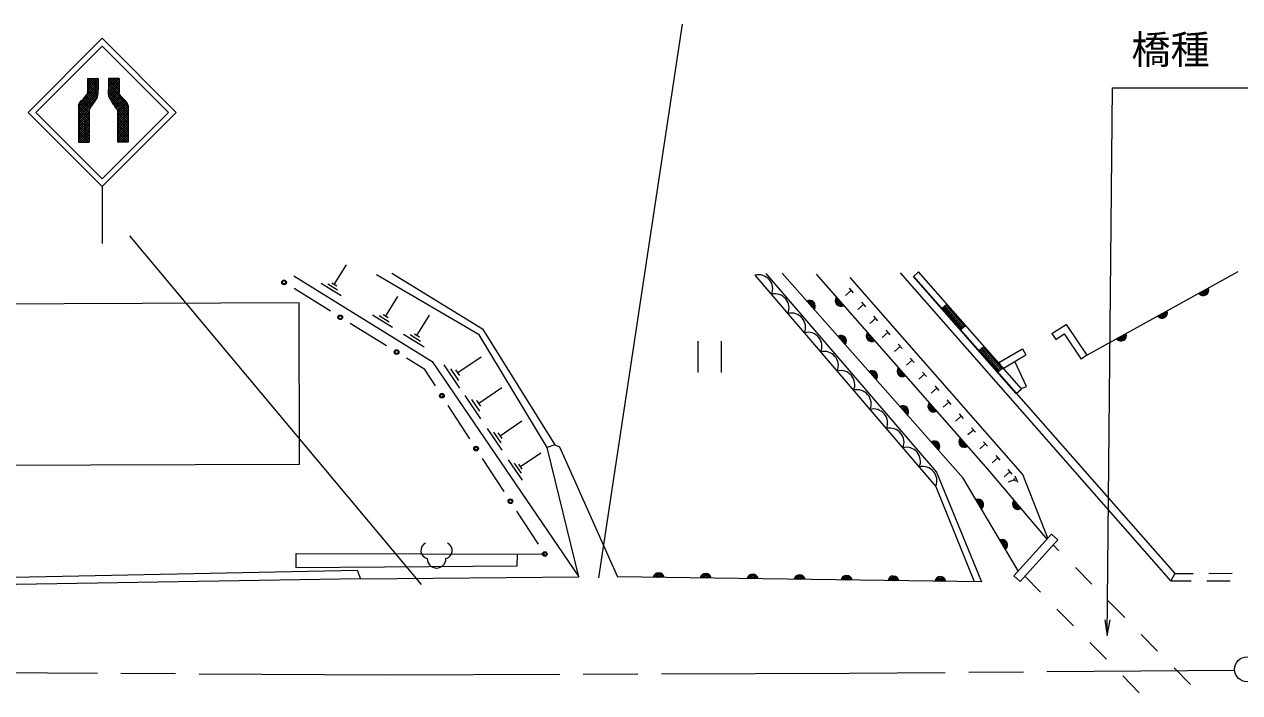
# Model space of a CAD drawing. Units: millimetres, scale not verified. Extents: x 40000 to 680000, y 20000 to 380000.
# Drawn here: x 200045 to 277715, y 289128 to 331841 of the extents above; entities that cross this region are included whole.
import ezdxf
from ezdxf.enums import TextEntityAlignment as Align

# ---------------------------------------------------------------- set-up
doc = ezdxf.new("R2010")
doc.units = ezdxf.units.MM
doc.header["$LTSCALE"] = 1000
doc.linetypes.add('CHAIN', pattern=[18.5, 12, -1.5, 3.5, -1.5])
for name, color, linetype, lineweight in [('M-BGD', 7, 'Continuous', 13), ('M-BMK', 2, 'CHAIN', 13), ('M-BMK-SRVR', 3, 'Continuous', 13), ('M-STR-HTXT', 7, 'Continuous', 13), ('M-STR-STR1', 1, 'Continuous', 13), ('M-STR-STRC', 7, 'Continuous', 13)]:
    doc.layers.add(name, color=color, linetype=linetype, lineweight=lineweight)
doc.styles.add('ＭＳ ゴシック', font='')
doc.styles.get('ＭＳ ゴシック').set_extended_font_data('MS Gothic')

# ---------------------------------------------------------------- blocks, each defined once
blk = doc.blocks.new('open_arrow')
at = {"color": 0, "linetype": 'Continuous', "lineweight": -2}
blk.add_lwpolyline([(7.5, 1.25), (0, 0), (7.5, -1.25)], dxfattribs=at)

msp = doc.modelspace()

# ---------------------------------------------------------------- linework, layer by layer
at = {"layer": 'M-BGD'}
for p, q in [((200282, 326210), (205020, 330948)), ((205020, 330948), (209758, 326210)), ((200777, 326210), (205020, 330453)), ((205020, 330453), (209263, 326210)), ((200282, 326210), (205020, 321473)), ((200777, 326210), (205020, 321968)), ((205020, 321968), (209263, 326210)), ((205020, 321473), (209758, 326210)), ((205020, 321473), (205020, 317837)), ((219848, 315204), (220634, 316475)), ((258292, 302330), (246749, 315810)), ((247432, 315927), (258348, 303230)), ((256860, 315719), (257198, 316016)), ((263429, 308253), (256860, 315719)), ((263767, 308550), (257198, 316016)), ((267951, 310689), (277612, 316035)), ((219603, 313516), (217284, 314951)), ((220287, 314493), (219015, 315279)), ((220067, 314848), (219432, 315242)), ((220007, 315106), (219689, 315302)), ((252883, 314831), (252519, 314511)), ((252756, 314976), (253011, 314685)), ((223134, 313171), (223920, 314442)), ((253666, 313937), (253302, 313619)), ((253538, 314083), (253794, 313792)), ((259011, 313956), (258673, 313659)), ((260065, 312485), (258876, 313837)), ((260132, 312545), (258943, 313896)), ((223573, 312460), (222302, 313246)), ((223353, 312815), (222718, 313209)), ((223293, 313073), (222975, 313269)), ((225135, 311948), (225949, 313262)), ((254448, 313045), (254085, 312726)), ((254321, 313190), (254576, 312899)), ((259929, 312367), (258740, 313718)), ((259997, 312426), (258808, 313777)), ((223197, 311291), (220878, 312727)), ((255103, 312297), (255358, 312007)), ((259862, 312307), (260200, 312604)), ((265718, 312089), (266629, 312666)), ((266629, 312666), (267951, 310689)), ((225589, 311212), (224275, 312026)), ((225362, 311580), (224705, 311987)), ((225300, 311846), (224971, 312049)), ((243087, 311585), (243087, 309585)), ((244587, 311585), (244587, 309585)), ((255230, 312152), (254867, 311834)), ((265718, 312089), (265959, 311709)), ((265959, 311709), (266499, 312051)), ((266499, 312051), (267577, 310439)), ((256012, 311260), (255649, 310942)), ((255885, 311405), (256139, 311115)), ((261389, 311253), (261051, 310956)), ((262307, 309664), (261118, 311015)), ((262375, 309723), (261186, 311075)), ((262442, 309783), (261253, 311134)), ((262510, 309842), (261321, 311193)), ((262330, 310222), (263830, 311100)), ((262557, 309834), (264057, 310711)), ((263830, 311100), (264057, 310711)), ((267951, 310689), (267577, 310439)), ((225632, 309784), (224472, 310502)), ((227883, 308592), (226876, 310073)), ((227750, 309584), (229231, 310591)), ((256793, 310368), (256431, 310051)), ((256666, 310513), (256920, 310223)), ((262330, 310222), (262557, 309834)), ((226319, 308728), (225632, 309784)), ((227816, 309088), (227313, 309829)), ((227875, 309399), (227624, 309769)), ((257574, 309476), (257213, 309159)), ((257448, 309621), (257701, 309332)), ((262240, 309604), (262578, 309901)), ((229084, 307621), (230565, 308628)), ((258355, 308585), (257994, 308269)), ((258229, 308730), (258482, 308441)), ((263429, 308253), (263767, 308550)), ((229217, 306629), (228210, 308110)), ((229150, 307125), (228647, 307866)), ((229210, 307436), (228958, 307806)), ((259136, 307694), (258775, 307378)), ((259009, 307839), (259262, 307550)), ((228512, 305359), (227137, 307471)), ((259916, 306804), (259555, 306488)), ((259789, 306948), (260042, 306660)), ((230457, 305553), (231848, 306499)), ((260569, 306058), (260822, 305770)), ((230582, 304621), (229636, 306012)), ((230519, 305087), (230046, 305783)), ((230575, 305379), (230338, 305727)), ((260696, 305914), (260336, 305598)), ((261475, 305024), (261116, 304709)), ((261349, 305168), (261601, 304880)), ((230704, 301989), (229330, 304101)), ((231878, 302714), (230998, 304008)), ((231820, 303147), (231380, 303794)), ((231871, 303419), (231652, 303742)), ((231761, 303581), (233056, 304460)), ((262254, 304135), (261895, 303820)), ((262129, 304278), (262380, 303991)), ((258348, 303230), (261219, 296208)), ((263033, 303246), (262663, 302921)), ((262904, 303394), (263163, 303097)), ((263349, 302986), (263510, 302577)), ((260772, 296214), (258292, 302330)), ((263327, 302741), (262918, 302580)), ((263287, 302844), (263368, 302639)), ((232897, 298620), (231522, 300732)), ((217411, 298025), (233306, 297991)), ((273560, 296737), (274736, 296746)), ((275736, 296754), (277236, 296765)), ((221520, 296405), (235480, 296524)), ((261219, 296208), (237962, 296529)), ((273304, 296282), (274610, 296277)), ((275610, 296274), (277110, 296269))]:
    msp.add_line(p, q, dxfattribs=at)
for points in [[(217271, 315771), (226119, 310297), (235480, 296524)], [(235480, 296524), (233455, 304798), (229119, 311996), (222545, 315821)], [(223522, 315929), (229332, 312374), (233941, 304960), (233455, 304798)], [(263563, 296918), (260050, 302847), (248468, 315934)], [(250651, 315884), (261610, 303387), (265400, 298932)], [(265461, 298999), (263854, 303068), (252817, 315665)], [(256860, 315719), (273560, 296737), (273304, 296282), (256037, 315952)], [(263745, 308560), (264101, 308686), (263368, 310256)], [(233941, 304960), (234241, 304849), (237962, 296529)], [(231536, 297995), (231528, 297219), (217423, 297115), (217411, 298025)], [(188852, 296289), (221326, 296955), (221520, 296405), (189168, 295875)]]:
    msp.add_lwpolyline(points, dxfattribs=at)
msp.add_lwpolyline([(197595, 303665), (217641, 303740), (217603, 314038), (197557, 313963)], close=True, dxfattribs=at)
for centre, radius in [((216646, 315346), 150), ((216646, 315346), 120), ((216646, 315346), 100), ((220240, 313121), 150), ((220240, 313121), 120), ((220240, 313121), 100), ((223835, 310897), 150), ((223835, 310897), 120), ((223835, 310897), 100), ((226728, 308100), 150), ((226728, 308100), 120), ((226728, 308100), 100), ((228921, 304730), 150), ((228921, 304730), 120), ((228921, 304730), 100), ((231113, 301361), 150), ((231113, 301361), 120), ((231113, 301361), 100), ((233306, 297991), 150), ((233306, 297991), 120), ((233306, 297991), 100)]:
    msp.add_circle(centre, radius, dxfattribs=at)
for centre, radius, start, end in [((246969, 314937), 901, 336.99313, 104.15695), ((248018, 313711), 901, 336.99313, 104.15695), ((275380, 314862), 354, 217.75543, 20.16061), ((275380, 314862), 283, 219.97947, 17.93657), ((275380, 314862), 212, 223.72579, 14.19024), ((275380, 314862), 142, 231.43752, 6.47851), ((275380, 314862), 100, 241.75518, 356.16085), ((250242, 313847), 354, 320.30713, 122.7123), ((250242, 313847), 283, 322.53116, 120.48827), ((250242, 313847), 212, 326.27749, 116.74194), ((250242, 313847), 142, 333.98922, 109.03021), ((250242, 313847), 100, 344.30688, 98.71255), ((252215, 314182), 354, 140.04773, 302.45291), ((252215, 314182), 283, 142.27177, 300.22887), ((252215, 314182), 212, 146.0181, 296.48254), ((252215, 314182), 142, 153.72983, 288.77081), ((252215, 314182), 100, 164.04749, 278.45315), ((249068, 312486), 901, 336.99313, 104.15695), ((272755, 313409), 354, 217.75543, 20.16061), ((272755, 313409), 283, 219.97947, 17.93657), ((272755, 313409), 212, 223.72579, 14.19024), ((272755, 313409), 142, 231.43752, 6.47851), ((272755, 313409), 100, 241.75518, 356.16085), ((250117, 311260), 901, 336.99313, 104.15695), ((252230, 311601), 354, 320.30713, 122.7123), ((252230, 311601), 283, 322.53116, 120.48827), ((252230, 311601), 212, 326.27749, 116.74194), ((252230, 311601), 142, 333.98922, 109.03021), ((252230, 311601), 100, 344.30688, 98.71255), ((254193, 311927), 354, 140.04773, 302.45291), ((254193, 311927), 283, 142.27177, 300.22887), ((254193, 311927), 212, 146.0181, 296.48254), ((254193, 311927), 142, 153.72983, 288.77081), ((254193, 311927), 100, 164.04749, 278.45315), ((270130, 311957), 354, 217.75543, 20.16061), ((270130, 311957), 283, 219.97947, 17.93657), ((270130, 311957), 212, 223.72579, 14.19024), ((270130, 311957), 142, 231.43752, 6.47851), ((270130, 311957), 100, 241.75518, 356.16085), ((251167, 310035), 901, 336.99313, 104.15695), ((252216, 308809), 901, 336.99313, 104.15695), ((254218, 309354), 354, 320.30713, 122.7123), ((254218, 309354), 283, 322.53116, 120.48827), ((254218, 309354), 212, 326.27749, 116.74194), ((254218, 309354), 142, 333.98922, 109.03021), ((254218, 309354), 100, 344.30688, 98.71255), ((256171, 309671), 354, 140.04773, 302.45291), ((256171, 309671), 283, 142.27177, 300.22887), ((256171, 309671), 212, 146.0181, 296.48254), ((256171, 309671), 142, 153.72983, 288.77081), ((256171, 309671), 100, 164.04749, 278.45315), ((253266, 307584), 901, 336.99313, 104.15695), ((258149, 307416), 354, 140.04773, 302.45291), ((258149, 307416), 283, 142.27177, 300.22887), ((254315, 306358), 901, 336.99313, 104.15695), ((256206, 307108), 354, 320.30713, 122.7123), ((256206, 307108), 283, 322.53116, 120.48827), ((256206, 307108), 212, 326.27749, 116.74194), ((256206, 307108), 142, 333.98922, 109.03021), ((256206, 307108), 100, 344.30688, 98.71255), ((258149, 307416), 212, 146.0181, 296.48254), ((258149, 307416), 142, 153.72983, 288.77081), ((258149, 307416), 100, 164.04749, 278.45315), ((255364, 305133), 901, 336.99313, 104.15695), ((260127, 305160), 354, 140.04773, 302.45291), ((260127, 305160), 283, 142.27177, 300.22887), ((260127, 305160), 212, 146.0181, 296.48254), ((256414, 303908), 901, 336.99313, 104.15695), ((258195, 304861), 354, 320.30713, 122.7123), ((258195, 304861), 283, 322.53116, 120.48827), ((258195, 304861), 212, 326.27749, 116.74194), ((258195, 304861), 142, 333.98922, 109.03021), ((258195, 304861), 100, 344.30688, 98.71255), ((260127, 305160), 142, 153.72983, 288.77081), ((260127, 305160), 100, 164.04749, 278.45315), ((257463, 302682), 901, 336.99313, 104.15695), ((260995, 301145), 354, 309.44721, 111.85239), ((260995, 301145), 283, 311.67125, 109.62835), ((263546, 301195), 354, 139.18348, 301.58866), ((263546, 301195), 283, 141.40752, 299.36462), ((260995, 301145), 212, 315.41758, 105.88202), ((260995, 301145), 142, 323.12931, 98.17029), ((260995, 301145), 100, 333.44697, 87.85263), ((263546, 301195), 212, 145.15385, 295.6183), ((263546, 301195), 142, 152.86558, 287.90657), ((263546, 301195), 100, 163.18324, 277.5889), ((225928, 298212), 536, 116.08703, 255.33416), ((226857, 298212), 536, 284.66584, 63.91297), ((262524, 298565), 354, 309.44721, 111.85239), ((262524, 298565), 283, 311.67125, 109.62835), ((262524, 298565), 212, 315.41758, 105.88202), ((262524, 298565), 142, 323.12931, 98.17029), ((262524, 298565), 100, 333.44697, 87.85263), ((226392, 297694), 600, 180, 360), ((240590, 296438), 354, 8.00653, 170.41171), ((240590, 296438), 283, 10.23057, 168.18767), ((243590, 296397), 354, 8.00653, 170.41171), ((246590, 296356), 354, 8.00653, 170.41171), ((240590, 296438), 212, 13.9769, 164.44135), ((240590, 296438), 142, 21.68863, 156.72962), ((240590, 296438), 100, 32.00629, 146.41196), ((243590, 296397), 283, 10.23057, 168.18767), ((243590, 296397), 212, 13.9769, 164.44135), ((243590, 296397), 142, 21.68863, 156.72962), ((243590, 296397), 100, 32.00629, 146.41196), ((246590, 296356), 283, 10.23057, 168.18767), ((246590, 296356), 212, 13.9769, 164.44135), ((246590, 296356), 142, 21.68863, 156.72962), ((246590, 296356), 100, 32.00629, 146.41196), ((249590, 296314), 354, 8.00653, 170.41171), ((249590, 296314), 283, 10.23057, 168.18767), ((249590, 296314), 212, 13.9769, 164.44135), ((249590, 296314), 142, 21.68863, 156.72962), ((249590, 296314), 100, 32.00629, 146.41196), ((252589, 296273), 354, 8.00653, 170.41171), ((252589, 296273), 283, 10.23057, 168.18767), ((252589, 296273), 212, 13.9769, 164.44135), ((252589, 296273), 142, 21.68863, 156.72962), ((252589, 296273), 100, 32.00629, 146.41196), ((255589, 296231), 354, 8.00653, 170.41171), ((255589, 296231), 283, 10.23057, 168.18767), ((255589, 296231), 212, 13.9769, 164.44135), ((255589, 296231), 142, 21.68863, 156.72962), ((255589, 296231), 100, 32.00629, 146.41196), ((258589, 296190), 354, 8.00653, 170.41171), ((258589, 296190), 283, 10.23057, 168.18767), ((258589, 296190), 212, 13.9769, 164.44135), ((258589, 296190), 142, 21.68863, 156.72962), ((258589, 296190), 100, 32.00629, 146.41196)]:
    msp.add_arc(centre, radius, start, end, dxfattribs=at)
at = {"layer": 'M-BMK'}
msp.add_lwpolyline([(277396, 290550), (252758, 290350), (223213, 290250), (192294, 290425), (178863, 290601)], dxfattribs=at)
at = {"layer": 'M-BMK-SRVR'}
msp.add_circle((278193, 290624), 800, dxfattribs=at)
at = {"layer": 'M-STR-HTXT'}
msp.add_lwpolyline([(269256, 292782), (269579, 327792), (295856, 327792)], dxfattribs=at)
at = {"layer": 'M-STR-STR1'}
for p, q in [((266160, 298200), (265799, 298567)), ((268264, 296062), (267212, 297131)), ((263977, 296569), (264986, 295543)), ((266038, 294474), (267090, 293405)), ((270368, 293924), (269316, 294993)), ((272472, 291785), (271420, 292854)), ((268142, 292336), (269195, 291266)), ((274576, 289647), (273524, 290716)), ((270247, 290197), (271299, 289128))]:
    msp.add_line(p, q, dxfattribs=at)
msp.add_lwpolyline([(265699, 299260), (263277, 296605), (263677, 296241), (266099, 298896)], close=True, dxfattribs=at)
at = {"layer": 'M-STR-STRC'}
for p, q in [((236764, 296459), (242104, 331841)), ((203513, 326559), (204755, 327801)), ((203531, 326719), (204755, 327943)), ((204075, 327404), (204755, 328084)), ((204088, 328387), (204755, 328387)), ((204088, 328387), (204088, 327490)), ((204088, 327841), (204634, 328387)), ((204088, 327982), (204493, 328387)), ((204088, 328124), (204351, 328387)), ((204088, 328265), (204210, 328387)), ((204088, 327699), (204755, 328367)), ((204755, 327678), (204088, 328346)), ((204088, 327558), (204755, 328226)), ((204757, 327535), (204088, 328204)), ((204755, 327395), (204088, 328063)), ((204742, 327267), (204088, 327922)), ((204709, 327159), (204088, 327780)), ((204755, 327819), (204187, 328387)), ((204755, 327961), (204329, 328387)), ((204755, 328102), (204470, 328387)), ((204755, 328244), (204612, 328387)), ((204755, 328385), (204753, 328387)), ((204755, 328387), (204755, 327664)), ((205430, 327535), (206100, 328204)), ((206100, 328387), (205432, 328387)), ((205432, 328387), (205432, 327664)), ((205432, 327819), (206000, 328387)), ((205432, 327961), (205859, 328387)), ((205432, 328102), (205717, 328387)), ((205432, 328244), (205576, 328387)), ((205432, 328385), (205434, 328387)), ((206100, 327699), (205432, 328367)), ((205432, 327678), (206100, 328346)), ((206100, 327558), (205432, 328226)), ((206113, 327404), (205432, 328084)), ((205432, 327395), (206100, 328063)), ((206656, 326719), (205432, 327943)), ((206674, 326559), (205432, 327801)), ((205446, 327267), (206100, 327922)), ((205478, 327159), (206100, 327780)), ((206100, 327841), (205553, 328387)), ((206100, 327982), (205695, 328387)), ((206100, 328124), (205836, 328387)), ((206100, 328265), (205978, 328387)), ((206100, 328387), (206100, 327490)), ((203513, 326418), (204756, 327660)), ((203513, 326277), (204757, 327521)), ((203513, 326135), (204754, 327376)), ((203513, 325994), (204726, 327207)), ((204263, 326473), (203739, 326997)), ((204321, 326557), (203811, 327067)), ((204378, 326641), (203879, 327140)), ((204434, 326726), (203943, 327217)), ((204490, 326812), (204002, 327300)), ((204547, 326897), (204060, 327383)), ((204660, 327067), (204088, 327639)), ((204604, 326981), (204088, 327497)), ((206674, 326277), (205430, 327521)), ((206674, 326418), (205432, 327660)), ((206674, 326135), (205433, 327376)), ((206674, 325994), (205461, 327207)), ((205528, 327067), (206100, 327639)), ((205584, 326981), (206100, 327497)), ((205641, 326897), (206127, 327383)), ((205697, 326812), (206185, 327300)), ((205753, 326726), (206244, 327217)), ((205809, 326641), (206308, 327140)), ((205867, 326557), (206377, 327067)), ((205925, 326473), (206448, 326997)), ((203513, 326650), (203513, 324314)), ((203513, 325852), (204178, 326517)), ((204181, 325848), (203513, 326516)), ((203513, 325711), (204181, 326379)), ((204181, 325706), (203513, 326374)), ((203513, 325570), (204181, 326237)), ((204181, 325565), (203513, 326233)), ((204181, 325989), (203515, 326656)), ((204181, 326131), (203547, 326765)), ((204133, 326321), (203597, 326856)), ((204181, 326414), (203667, 326928)), ((204181, 326272), (204133, 326321)), ((204178, 326517), (204524, 326863)), ((204181, 326379), (204227, 326424)), ((204203, 326392), (204181, 326414)), ((204181, 326365), (204181, 324314)), ((206010, 326517), (205663, 326863)), ((206065, 326320), (205961, 326424)), ((205985, 326392), (206056, 326464)), ((206006, 326131), (206641, 326765)), ((206006, 325989), (206673, 326656)), ((206006, 325848), (206674, 326516)), ((206006, 325706), (206674, 326374)), ((206006, 326365), (206006, 324314)), ((206006, 326272), (206073, 326339)), ((206674, 325570), (206006, 326237)), ((206006, 325565), (206674, 326233)), ((206674, 325852), (206010, 326517)), ((206056, 326464), (206520, 326928)), ((206674, 325711), (206065, 326320)), ((206073, 326339), (206590, 326856)), ((206674, 326650), (206674, 324314)), ((203513, 325428), (204181, 326096)), ((204181, 325424), (203513, 326092)), ((203513, 325287), (204181, 325955)), ((204181, 325282), (203513, 325950)), ((203513, 325145), (204181, 325813)), ((204181, 325141), (203513, 325809)), ((203513, 325004), (204181, 325672)), ((204181, 324999), (203513, 325667)), ((203513, 324862), (204181, 325530)), ((204181, 324858), (203513, 325526)), ((206674, 325428), (206006, 326096)), ((206006, 325424), (206674, 326092)), ((206674, 325287), (206006, 325955)), ((206006, 325282), (206674, 325950)), ((206674, 325145), (206006, 325813)), ((206006, 325141), (206674, 325809)), ((206674, 325004), (206006, 325672)), ((206006, 324999), (206674, 325667)), ((206674, 324862), (206006, 325530)), ((206006, 324858), (206674, 325526)), ((203513, 324721), (204181, 325389)), ((204181, 324717), (203513, 325384)), ((203513, 324580), (204181, 325247)), ((204181, 324575), (203513, 325243)), ((203513, 324438), (204181, 325106)), ((204181, 324434), (203513, 325102)), ((204160, 324314), (203513, 324960)), ((204018, 324314), (203513, 324819)), ((203877, 324314), (203513, 324677)), ((203531, 324314), (204181, 324965)), ((203672, 324314), (204181, 324823)), ((203813, 324314), (204181, 324682)), ((206674, 324721), (206006, 325389)), ((206006, 324717), (206674, 325384)), ((206674, 324580), (206006, 325247)), ((206006, 324575), (206674, 325243)), ((206674, 324438), (206006, 325106)), ((206006, 324434), (206674, 325102)), ((206657, 324314), (206006, 324965)), ((206516, 324314), (206006, 324823)), ((206374, 324314), (206006, 324682)), ((206028, 324314), (206674, 324960)), ((206169, 324314), (206674, 324819)), ((206311, 324314), (206674, 324677)), ((203736, 324314), (203513, 324536)), ((203594, 324314), (203513, 324394)), ((203513, 324314), (204181, 324314)), ((203955, 324314), (204181, 324540)), ((204096, 324314), (204181, 324399)), ((206233, 324314), (206006, 324540)), ((206091, 324314), (206006, 324399)), ((206674, 324314), (206006, 324314)), ((206452, 324314), (206674, 324536)), ((206593, 324314), (206674, 324394)), ((206765, 318318), (225414, 296051))]:
    msp.add_line(p, q, dxfattribs=at)
for points, knots in [([(203513, 326650), (203514, 326653), (203516, 326661), (203517, 326664), (203518, 326670), (203523, 326691), (203525, 326698), (203528, 326707), (203536, 326733), (203538, 326742), (203541, 326751), (203551, 326778), (203555, 326787), (203558, 326794), (203568, 326814), (203572, 326821), (203576, 326827), (203587, 326844), (203591, 326849), (203595, 326854), (203608, 326868), (203612, 326873), (203616, 326877), (203629, 326890), (203633, 326895), (203652, 326913), (203709, 326968), (203728, 326986), (203748, 327005), (203808, 327063), (203827, 327084), (203847, 327104), (203904, 327167), (203922, 327189), (203940, 327211), (203989, 327281), (204005, 327304), (204008, 327308), (204014, 327319), (204016, 327322), (204018, 327326), (204025, 327336), (204027, 327340), (204029, 327343), (204036, 327353), (204038, 327357), (204040, 327360), (204048, 327369), (204050, 327372), (204052, 327374), (204057, 327380), (204059, 327382), (204060, 327384), (204065, 327389), (204067, 327392), (204069, 327394), (204073, 327400), (204074, 327403), (204076, 327405), (204080, 327414), (204080, 327416), (204082, 327421), (204085, 327435), (204085, 327440), (204086, 327444), (204087, 327459), (204087, 327463), (204088, 327467), (204088, 327478), (204088, 327482), (204088, 327484), (204088, 327488), (204088, 327490)], [0, 0, 0, 0, 1, 1, 1, 2, 2, 2, 3, 3, 3, 4, 4, 4, 5, 5, 5, 6, 6, 6, 7, 7, 7, 8, 8, 8, 9, 9, 9, 10, 10, 10, 11, 11, 11, 12, 12, 12, 13, 13, 13, 14, 14, 14, 15, 15, 15, 16, 16, 16, 17, 17, 17, 18, 18, 18, 19, 19, 19, 20, 20, 20, 21, 21, 21, 22, 22, 22, 23, 23, 23, 24, 24, 24, 24]), ([(204181, 326365), (204202, 326389), (204220, 326416), (204230, 326428), (204263, 326470), (204352, 326602), (204381, 326646), (204412, 326691), (204500, 326827), (204530, 326872), (204544, 326893), (204585, 326954), (204599, 326974), (204609, 326990), (204641, 327037), (204651, 327053), (204659, 327066), (204683, 327106), (204690, 327119), (204697, 327131), (204714, 327168), (204718, 327181), (204724, 327196), (204737, 327245), (204741, 327261), (204744, 327279), (204751, 327336), (204753, 327355), (204755, 327378), (204757, 327447), (204758, 327470), (204758, 327498), (204757, 327583), (204757, 327612), (204757, 327616), (204756, 327627), (204756, 327631), (204756, 327634), (204756, 327644), (204756, 327647), (204756, 327650), (204756, 327657), (204756, 327659), (204756, 327660), (204756, 327663), (204755, 327664)], [0, 0, 0, 0, 1, 1, 1, 2, 2, 2, 3, 3, 3, 4, 4, 4, 5, 5, 5, 6, 6, 6, 7, 7, 7, 8, 8, 8, 9, 9, 9, 10, 10, 10, 11, 11, 11, 12, 12, 12, 13, 13, 13, 14, 14, 14, 15, 15, 15, 15]), ([(206006, 326365), (205986, 326389), (205967, 326416), (205958, 326428), (205925, 326470), (205836, 326602), (205806, 326646), (205776, 326691), (205687, 326827), (205657, 326872), (205644, 326893), (205602, 326954), (205589, 326974), (205578, 326990), (205547, 327037), (205536, 327053), (205528, 327066), (205504, 327106), (205497, 327119), (205491, 327131), (205474, 327168), (205469, 327181), (205464, 327196), (205450, 327245), (205447, 327261), (205443, 327279), (205436, 327336), (205435, 327355), (205433, 327378), (205430, 327447), (205430, 327470), (205430, 327498), (205431, 327583), (205431, 327612), (205431, 327616), (205431, 327627), (205431, 327631), (205431, 327634), (205432, 327644), (205432, 327647), (205432, 327650), (205432, 327657), (205432, 327659), (205432, 327660), (205432, 327663), (205432, 327664)], [0, 0, 0, 0, 1, 1, 1, 2, 2, 2, 3, 3, 3, 4, 4, 4, 5, 5, 5, 6, 6, 6, 7, 7, 7, 8, 8, 8, 9, 9, 9, 10, 10, 10, 11, 11, 11, 12, 12, 12, 13, 13, 13, 14, 14, 14, 15, 15, 15, 15]), ([(206674, 326650), (206673, 326653), (206672, 326661), (206671, 326664), (206669, 326670), (206664, 326691), (206662, 326698), (206660, 326707), (206652, 326733), (206649, 326742), (206646, 326751), (206636, 326778), (206633, 326787), (206630, 326794), (206619, 326814), (206615, 326821), (206612, 326827), (206600, 326844), (206596, 326849), (206592, 326854), (206580, 326868), (206576, 326873), (206572, 326877), (206559, 326890), (206554, 326895), (206535, 326913), (206478, 326968), (206459, 326986), (206440, 327005), (206380, 327063), (206360, 327084), (206341, 327104), (206283, 327167), (206265, 327189), (206248, 327211), (206199, 327281), (206182, 327304), (206180, 327308), (206174, 327319), (206171, 327322), (206169, 327326), (206163, 327336), (206161, 327340), (206158, 327343), (206152, 327353), (206149, 327357), (206147, 327360), (206140, 327369), (206137, 327372), (206136, 327374), (206131, 327380), (206129, 327382), (206127, 327384), (206122, 327389), (206121, 327392), (206119, 327394), (206114, 327400), (206113, 327403), (206112, 327405), (206108, 327414), (206107, 327416), (206106, 327421), (206103, 327435), (206102, 327440), (206101, 327444), (206100, 327459), (206100, 327463), (206100, 327467), (206100, 327478), (206100, 327482), (206100, 327484), (206100, 327488), (206100, 327490)], [0, 0, 0, 0, 1, 1, 1, 2, 2, 2, 3, 3, 3, 4, 4, 4, 5, 5, 5, 6, 6, 6, 7, 7, 7, 8, 8, 8, 9, 9, 9, 10, 10, 10, 11, 11, 11, 12, 12, 12, 13, 13, 13, 14, 14, 14, 15, 15, 15, 16, 16, 16, 17, 17, 17, 18, 18, 18, 19, 19, 19, 20, 20, 20, 21, 21, 21, 22, 22, 22, 23, 23, 23, 24, 24, 24, 24])]:
    msp.add_open_spline(points, degree=3, knots=knots, dxfattribs=at)

# ---------------------------------------------------------------- block references
at = {"layer": 'M-STR-HTXT', "xscale": 133, "yscale": 133, "rotation": 89.5}
msp.add_blockref('open_arrow', (269256, 292782), dxfattribs=at)

# ---------------------------------------------------------------- texts
at = {"layer": 'M-STR-HTXT', "style": 'ＭＳ ゴシック'}
msp.add_text('橋種', height=1833, dxfattribs=at).set_placement((270797, 328763), align=Align.BOTTOM_LEFT)

doc.saveas('drawing.dxf')
